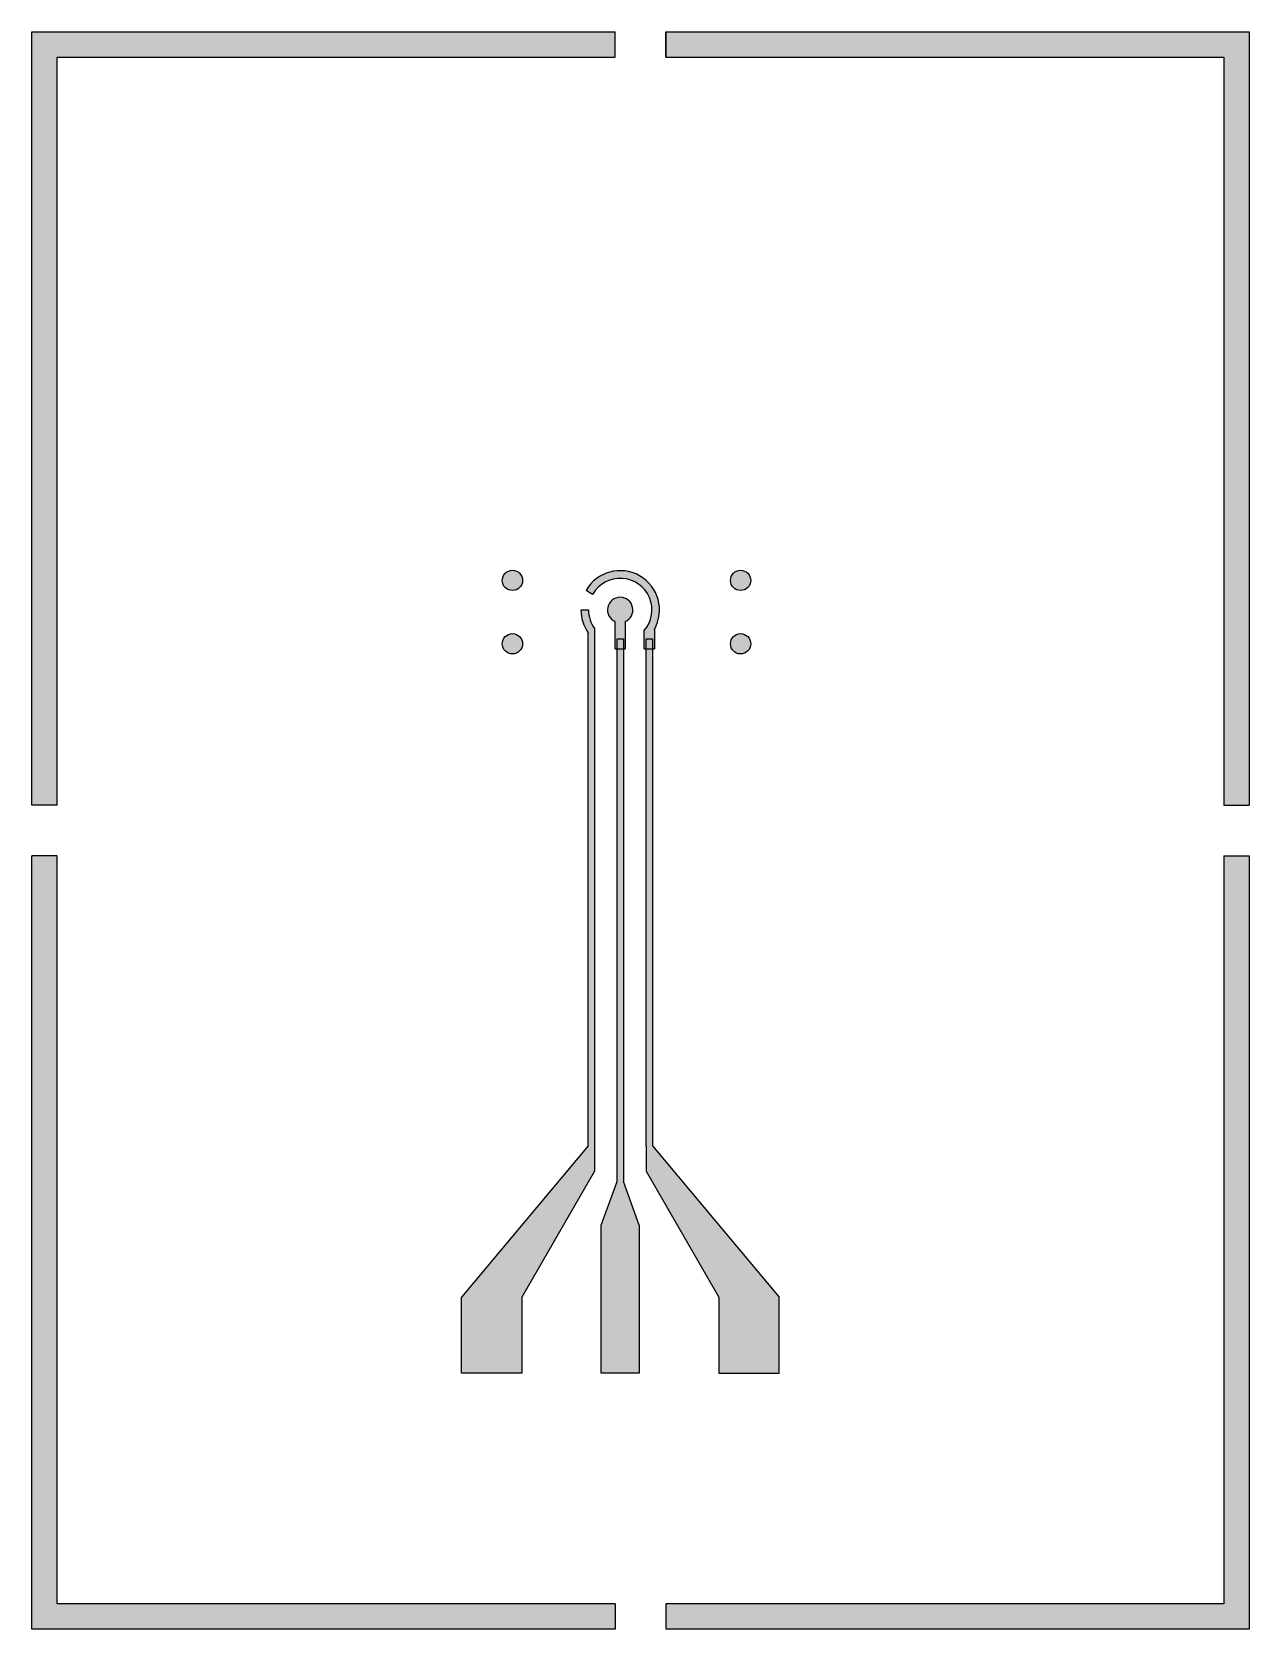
# Model space of a CAD drawing. Header units: millimetres. Extents: x 28.4 to 76.4, y 12.1 to 75.1.
import ezdxf

# ---------------------------------------------------------------- set-up
doc = ezdxf.new("R2010")
doc.units = ezdxf.units.MM
doc.header["$MEASUREMENT"] = 0
doc.layers.add('contact', color=2, linetype='Continuous')

msp = doc.modelspace()

# ---------------------------------------------------------------- hatches: boundary and pattern name
h = msp.add_hatch(color=256)
h.dxf.hatch_style = 1
h.paths.add_polyline_path([(76.351, 75.074), (53.351, 75.074), (53.351, 74.074), (75.351, 74.074), (75.351, 44.574), (76.351, 44.574)])
h.paths.add_polyline_path([(76.351, 42.574), (75.351, 42.574), (75.351, 13.074), (53.351, 13.074), (53.351, 12.074), (76.351, 12.074)])
h.paths.add_polyline_path([(29.351, 42.574), (28.351, 42.574), (28.351, 12.074), (51.351, 12.074), (51.351, 13.074), (29.351, 13.074)])
h.paths.add_polyline_path([(29.351, 74.074), (51.351, 74.074), (51.351, 75.074), (28.351, 75.074), (28.351, 44.574), (29.351, 44.574)])
h = msp.add_hatch(color=256)
h.dxf.hatch_style = 1
h.paths.add_polyline_path([(52.499, 51.458), (52.499, 50.736), (52.899, 50.736), (52.899, 51.508, 0.999979), (50.203, 53.038), (50.464, 52.89, -1.101848)])
h.paths.add_polyline_path([(51.351, 51.815), (51.351, 50.736), (51.751, 50.736), (51.751, 51.815, 4.791288)], flags=17)
h.paths.add_polyline_path([(56.699, 53.44, 1), (55.899, 53.44, 1)])
h.paths.add_polyline_path([(56.699, 50.94, 1), (55.899, 50.94, 1)])
h.paths.add_polyline_path([(47.699, 50.94, 1), (46.899, 50.94, 1)])
h.paths.add_polyline_path([(47.699, 53.44, 1), (46.899, 53.44, 1)])
at = {"layer": 'contact'}
h = msp.add_hatch(color=256, dxfattribs=at)
h.dxf.hatch_style = 1
h.paths.add_polyline_path([(51.351, 75.074), (28.351, 75.074), (28.351, 44.574), (29.351, 44.574), (29.351, 74.074), (51.351, 74.074)])
h.paths.add_polyline_path([(76.351, 75.074), (53.351, 75.074), (53.351, 74.074), (75.351, 74.074), (75.351, 44.574), (76.351, 44.574)])
h.paths.add_polyline_path([(29.351, 42.574), (28.351, 42.574), (28.351, 12.074), (51.351, 12.074), (51.351, 13.074), (29.351, 13.074)])
h.paths.add_polyline_path([(76.351, 42.574), (75.351, 42.574), (75.351, 13.074), (53.351, 13.074), (53.351, 12.074), (76.351, 12.074)])
h = msp.add_hatch(color=256, dxfattribs=at)
h.dxf.hatch_style = 1
h.paths.add_polyline_path([(46.899, 53.44, 1), (47.699, 53.44, 1)])
h.paths.add_polyline_path([(47.699, 50.94, 1), (46.899, 50.94, 1)], flags=17)
h.paths.add_polyline_path([(56.699, 53.44, 1), (55.899, 53.44, 1)])
h.paths.add_polyline_path([(56.699, 50.94, 1), (55.899, 50.94, 1)])
h.paths.add_polyline_path([(50.536, 51.543, -0.15708), (50.301, 52.273), (50.001, 52.273, 0.155259), (50.286, 51.377), (50.286, 31.132), (45.286, 25.171), (45.286, 22.17), (47.676, 22.17), (47.676, 25.171), (50.536, 30.132), (50.536, 31.132)])
h.paths.add_polyline_path([(51.676, 51.136), (51.426, 51.136), (51.426, 29.729), (50.801, 28.009), (50.801, 25.171), (50.801, 22.17), (52.301, 22.17), (52.301, 25.171), (52.301, 28.009), (51.676, 29.729)])
h.paths.add_polyline_path([(52.824, 51.136), (52.574, 51.136), (52.574, 31.132), (52.574, 30.132), (55.434, 25.171), (55.434, 22.17), (57.824, 22.17), (57.824, 25.171), (52.824, 31.132)])

# ---------------------------------------------------------------- linework, layer by layer
for p, q in [((51.351, 74.074), (51.351, 75.074)), ((53.351, 74.074), (53.351, 75.074)), ((50.464, 52.89), (50.203, 53.038)), ((51.351, 50.736), (51.751, 50.736)), ((52.499, 50.736), (52.899, 50.736)), ((29.351, 44.574), (28.351, 44.574)), ((75.351, 44.574), (76.351, 44.574)), ((29.351, 42.574), (28.351, 42.574)), ((75.351, 42.574), (76.351, 42.574)), ((51.351, 13.074), (51.351, 12.074)), ((53.351, 13.074), (53.351, 12.074))]:
    msp.add_line(p, q)
for points in [[(28.351, 44.574), (28.351, 75.074), (51.351, 75.074)], [(53.351, 75.074), (76.351, 75.074), (76.351, 44.574)], [(29.351, 44.574), (29.351, 74.074), (51.351, 74.074)], [(53.351, 74.074), (75.351, 74.074), (75.351, 44.574)], [(51.351, 50.736), (51.351, 51.815)], [(51.751, 51.815), (51.751, 50.736)], [(52.499, 50.736), (52.499, 51.458)], [(52.899, 51.508), (52.899, 50.736)], [(51.351, 12.074), (28.351, 12.074), (28.351, 42.574)], [(51.351, 13.074), (29.351, 13.074), (29.351, 42.574)], [(75.351, 42.574), (75.351, 13.074), (53.351, 13.074)], [(76.351, 42.574), (76.351, 12.074), (53.351, 12.074)]]:
    msp.add_lwpolyline(points)
for centre in [(47.299, 53.44), (56.299, 53.44), (47.299, 50.94), (56.299, 50.94)]:
    msp.add_circle(centre, 0.4)
for radius, start, end in [(1.55, 330.44229, 150.43993), (1.25, 319.34317, 150.43993), (0.5, 293.57818, 246.42182)]:
    msp.add_arc((51.551, 52.273), radius, start, end)
for p, q in [((51.351, 74.074), (51.351, 75.074)), ((53.351, 75.074), (53.351, 74.074)), ((50.001, 52.273), (50.301, 52.273)), ((50.249, 51.442), (50.249, 51.432)), ((29.351, 44.574), (28.351, 44.574)), ((75.351, 44.574), (76.351, 44.574)), ((29.351, 42.574), (28.351, 42.574)), ((75.351, 42.574), (76.351, 42.574)), ((50.286, 31.132), (45.286, 25.171)), ((52.824, 31.132), (57.824, 25.171)), ((50.536, 30.132), (47.676, 25.171)), ((50.801, 28.009), (51.426, 29.729)), ((52.301, 28.009), (51.676, 29.729)), ((52.574, 30.132), (55.434, 25.171)), ((51.351, 13.074), (51.351, 12.074)), ((53.351, 13.074), (53.351, 12.074))]:
    msp.add_line(p, q, dxfattribs=at)
for points in [[(28.351, 44.574), (28.351, 75.074), (51.351, 75.074)], [(53.351, 75.074), (76.351, 75.074), (76.351, 44.574)], [(29.351, 44.574), (29.351, 74.074), (51.351, 74.074)], [(53.351, 74.074), (75.351, 74.074), (75.351, 44.574)], [(50.286, 31.132), (50.286, 31.132), (50.286, 51.377)], [(50.536, 51.543), (50.536, 31.132)], [(51.426, 29.729), (51.426, 51.136), (51.676, 51.136), (51.676, 29.729)], [(52.574, 31.132), (52.574, 51.136), (52.824, 51.136), (52.824, 31.132)], [(51.351, 12.074), (28.351, 12.074), (28.351, 42.574)], [(51.351, 13.074), (29.351, 13.074), (29.351, 42.574)], [(75.351, 42.574), (75.351, 13.074), (53.351, 13.074)], [(76.351, 42.574), (76.351, 12.074), (53.351, 12.074)], [(50.536, 31.132), (50.536, 30.132)], [(52.574, 31.132), (52.574, 30.132)], [(50.801, 25.171), (50.801, 28.009)], [(52.301, 28.009), (52.301, 28.009), (52.301, 25.171)], [(47.676, 25.171), (47.676, 25.171), (47.676, 22.17), (45.286, 22.17), (45.286, 25.171)], [(52.301, 25.171), (52.301, 22.17), (50.801, 22.17), (50.801, 25.171)], [(55.434, 25.171), (55.434, 25.171), (55.434, 22.17), (57.824, 22.17), (57.824, 25.171)]]:
    msp.add_lwpolyline(points, dxfattribs=at)
for centre in [(47.299, 53.44), (56.299, 53.44), (47.299, 50.94), (56.299, 50.94)]:
    msp.add_circle(centre, 0.4, dxfattribs=at)
for radius, end in [(1.55, 215.30085), (1.25, 215.7082)]:
    msp.add_arc((51.551, 52.273), radius, 180, end, dxfattribs=at)

doc.saveas('drawing.dxf')
